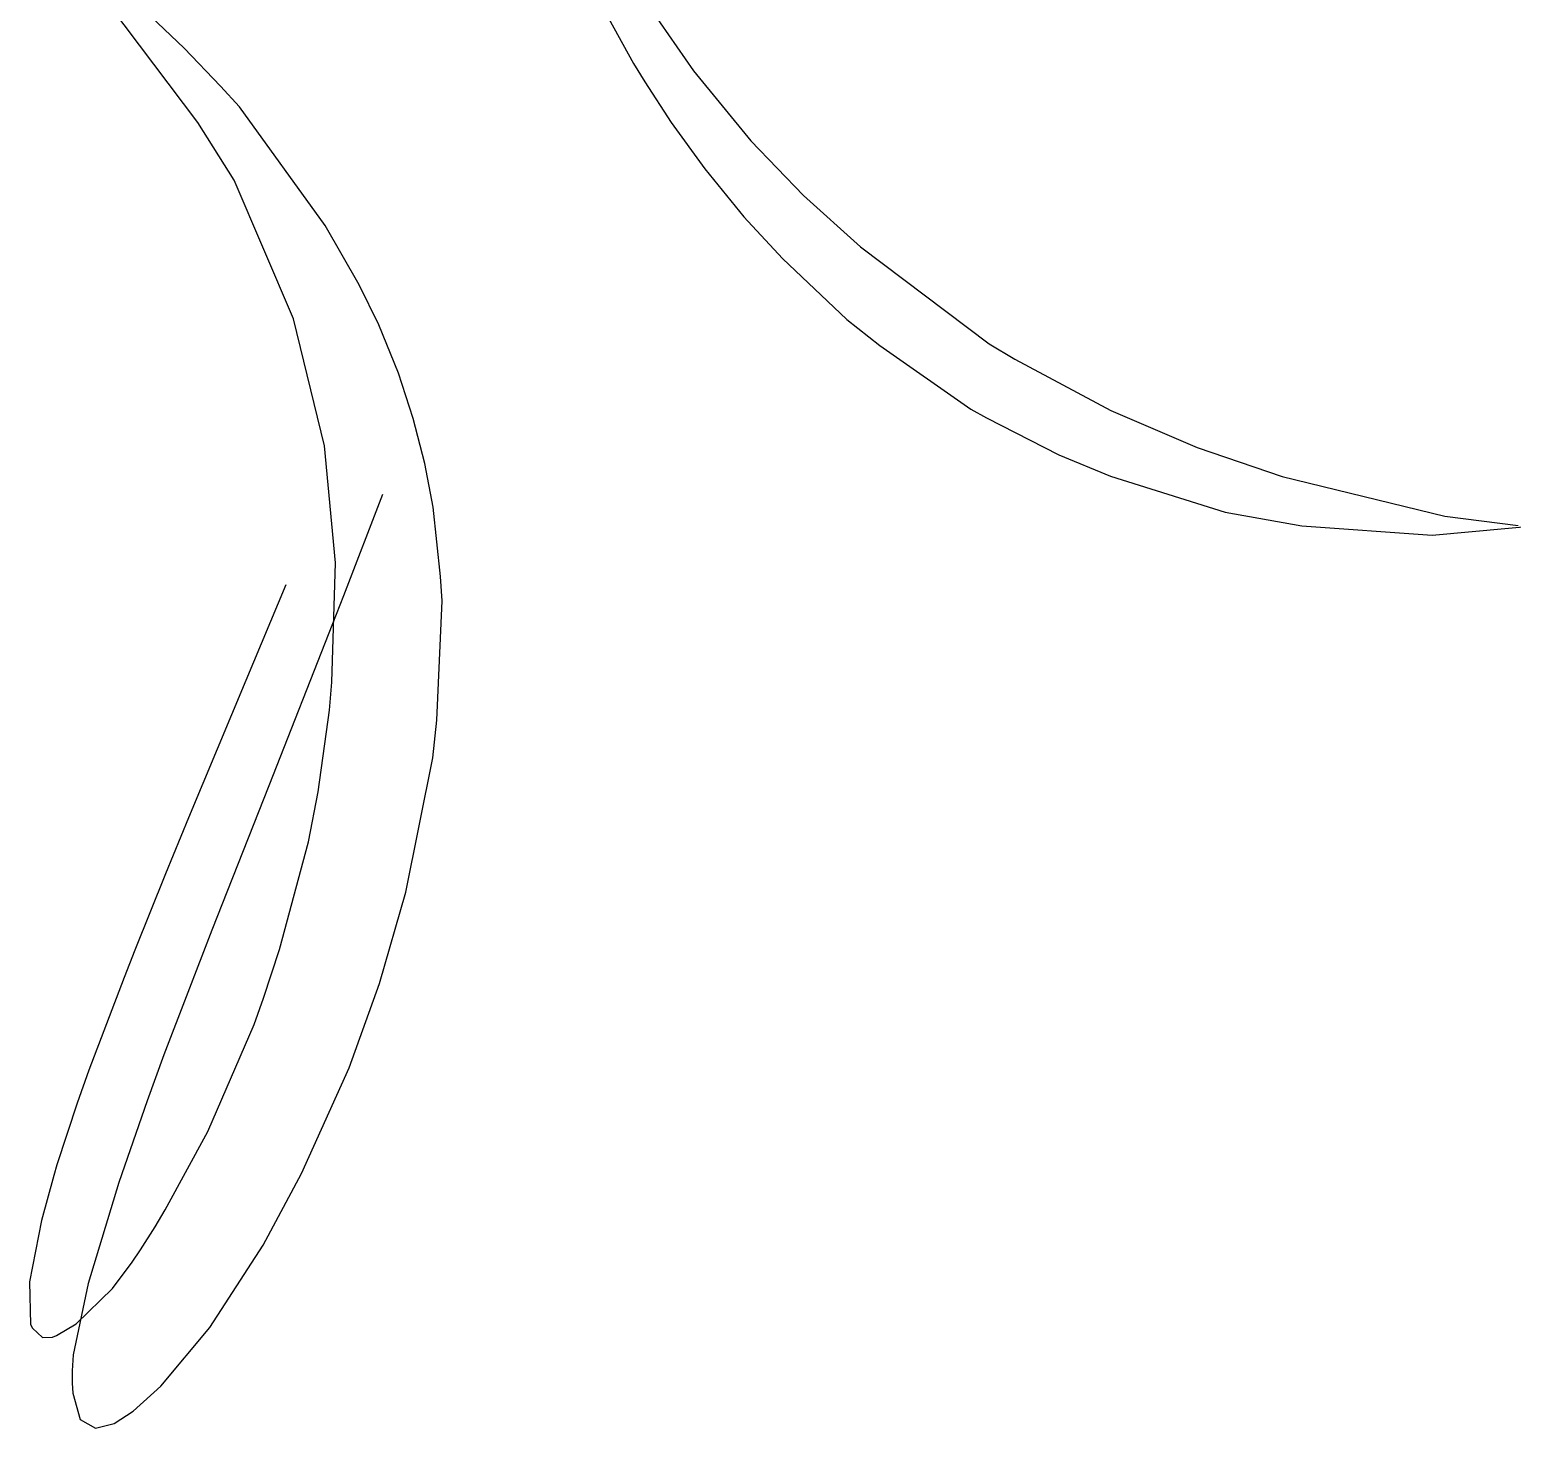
# Model space of a CAD drawing. Header units: metres. Extents: x -307 to 280, y -97 to 158.
# Drawn here: x -5.71 to 7.36, y -27.42 to -15.1 of the extents above; entities that cross this region are included whole.
import ezdxf

# ---------------------------------------------------------------- set-up
doc = ezdxf.new("R2010")
doc.units = ezdxf.units.M

msp = doc.modelspace()

# ---------------------------------------------------------------- linework, layer by layer
for p, q in [((-4.344, -15.262, -1318.616), (-5.138, -14.506, -1318.255)), ((-4.224, -15.917, -1319.3), (-5, -14.889, -1318.82)), ((-0.299, -14.824, -1335.589), (0.143, -15.462, -1335.125)), ((-0.652, -14.913, -1335.215), (-0.385, -15.398, -1334.822)), ((-4.024, -15.596, -1318.778), (-4.344, -15.262, -1318.616)), ((-0.385, -15.398, -1334.822), (-0.286, -15.56, -1334.689)), ((0.143, -15.462, -1335.125), (0.647, -16.077, -1334.676)), ((-3.857, -15.779, -1318.869), (-4.024, -15.596, -1318.778)), ((-0.286, -15.56, -1334.689), (-0.053, -15.917, -1334.394)), ((-3.102, -16.825, -1319.371), (-3.857, -15.779, -1318.869)), ((-3.906, -16.425, -1319.53), (-4.224, -15.917, -1319.3)), ((-0.053, -15.917, -1334.394), (0.242, -16.325, -1334.051)), ((0.647, -16.077, -1334.676), (1.113, -16.561, -1334.318)), ((0.242, -16.325, -1334.051), (0.587, -16.748, -1333.689)), ((-3.381, -17.647, -1320.036), (-3.906, -16.425, -1319.53)), ((1.113, -16.561, -1334.318), (1.615, -17.013, -1333.979)), ((-2.802, -17.348, -1319.611), (-3.102, -16.825, -1319.371)), ((0.587, -16.748, -1333.689), (0.926, -17.114, -1333.366)), ((0.926, -17.114, -1333.366), (1.495, -17.651, -1332.877)), ((1.615, -17.013, -1333.979), (2.748, -17.867, -1333.323)), ((-2.63, -17.698, -1319.765), (-2.802, -17.348, -1319.611)), ((-3.11, -18.766, -1320.441), (-3.381, -17.647, -1320.036)), ((-2.456, -18.126, -1319.946), (-2.63, -17.698, -1319.765)), ((1.495, -17.651, -1332.877), (1.784, -17.882, -1332.656)), ((1.784, -17.882, -1332.656), (2.587, -18.441, -1332.092)), ((2.748, -17.867, -1333.323), (2.975, -18.001, -1333.215)), ((2.975, -18.001, -1333.215), (3.821, -18.454, -1332.839)), ((-2.326, -18.523, -1320.105), (-2.456, -18.126, -1319.946)), ((-2.224, -18.921, -1320.256), (-2.326, -18.523, -1320.105)), ((2.587, -18.441, -1332.092), (2.726, -18.519, -1332.005)), ((2.726, -18.519, -1332.005), (3.363, -18.845, -1331.628)), ((3.821, -18.454, -1332.839), (4.583, -18.779, -1332.546)), ((-3.012, -19.796, -1320.767), (-3.11, -18.766, -1320.441)), ((4.583, -18.779, -1332.546), (5.332, -19.034, -1332.292)), ((-2.151, -19.305, -1320.394), (-2.224, -18.921, -1320.256)), ((3.363, -18.845, -1331.628), (3.817, -19.031, -1331.384)), ((3.817, -19.031, -1331.384), (4.827, -19.349, -1330.889)), ((5.332, -19.034, -1332.292), (6.764, -19.386, -1331.867)), ((-2.597, -19.194, -1339.42), (-2.941, -20.086, -1338.528)), ((-2.086, -19.916, -1320.595), (-2.151, -19.305, -1320.394)), ((4.827, -19.349, -1330.889), (5.503, -19.47, -1330.599)), ((6.653, -19.551, -1330.15), (7.861, -19.442, -1329.732)), ((6.764, -19.386, -1331.867), (7.411, -19.468, -1331.705)), ((5.503, -19.47, -1330.599), (6.653, -19.551, -1330.15)), ((-3.044, -20.848, -1321.066), (-3.012, -19.796, -1320.767)), ((-3.45, -19.991, -1338.028), (-3.801, -20.831, -1337.062)), ((-2.072, -20.13, -1320.662), (-2.086, -19.916, -1320.595)), ((-2.941, -20.086, -1338.528), (-3.038, -20.332, -1338.268)), ((-2.119, -21.183, -1320.956), (-2.072, -20.13, -1320.662)), ((-3.038, -20.332, -1338.268), (-3.6, -21.761, -1336.684)), ((-3.801, -20.831, -1337.062), (-4.307, -22.043, -1335.551)), ((-3.064, -21.094, -1321.133), (-3.044, -20.848, -1321.066)), ((-3.165, -21.812, -1321.325), (-3.064, -21.094, -1321.133)), ((-2.153, -21.515, -1321.044), (-2.119, -21.183, -1320.956)), ((-2.392, -22.697, -1321.341), (-2.153, -21.515, -1321.044)), ((-3.6, -21.761, -1336.684), (-4.103, -23.033, -1335.096)), ((-3.25, -22.254, -1321.443), (-3.165, -21.812, -1321.325)), ((-4.307, -22.043, -1335.551), (-4.509, -22.535, -1334.876)), ((-3.506, -23.201, -1321.719), (-3.25, -22.254, -1321.443)), ((-4.509, -22.535, -1334.876), (-4.781, -23.208, -1333.899)), ((-2.625, -23.502, -1321.551), (-2.392, -22.697, -1321.341)), ((-4.103, -23.033, -1335.096), (-4.524, -24.131, -1333.555)), ((-4.781, -23.208, -1333.899), (-4.875, -23.448, -1333.528)), ((-3.646, -23.631, -1321.858), (-3.506, -23.201, -1321.719)), ((-4.875, -23.448, -1333.528), (-5.186, -24.265, -1332.199)), ((-2.892, -24.245, -1321.767), (-2.625, -23.502, -1321.551)), ((-3.728, -23.863, -1321.938), (-3.646, -23.631, -1321.858)), ((-4.138, -24.805, -1322.373), (-3.728, -23.863, -1321.938)), ((-4.524, -24.131, -1333.555), (-4.672, -24.534, -1332.926)), ((-5.186, -24.265, -1332.199), (-5.288, -24.555, -1331.677)), ((-3.311, -25.176, -1322.117), (-2.892, -24.245, -1321.767)), ((-5.288, -24.555, -1331.677), (-5.467, -25.1, -1330.628)), ((-4.672, -24.534, -1332.926), (-4.922, -25.256, -1331.724)), ((-4.512, -25.494, -1322.854), (-4.138, -24.805, -1322.373)), ((-5.495, -25.194, -1330.43), (-5.602, -25.588, -1329.555)), ((-5.467, -25.1, -1330.628), (-5.495, -25.194, -1330.43)), ((-3.648, -25.808, -1322.439), (-3.311, -25.176, -1322.117)), ((-4.922, -25.256, -1331.724), (-5.191, -26.143, -1330.043)), ((-5.602, -25.588, -1329.555), (-5.707, -26.129, -1328.144)), ((-4.601, -25.645, -1322.982), (-4.512, -25.494, -1322.854)), ((-4.73, -25.847, -1323.182), (-4.601, -25.645, -1322.982)), ((-4.803, -25.956, -1323.303), (-4.73, -25.847, -1323.182)), ((-4.119, -26.533, -1323.019), (-3.648, -25.808, -1322.439)), ((-4.977, -26.188, -1323.631), (-4.803, -25.956, -1323.303)), ((-5.707, -26.129, -1328.144), (-5.7, -26.505, -1326.748)), ((-5.191, -26.143, -1330.043), (-5.323, -26.774, -1328.564)), ((-5.296, -26.501, -1324.474), (-4.977, -26.188, -1323.631)), ((-5.7, -26.505, -1326.748), (-5.682, -26.538, -1326.54)), ((-5.469, -26.603, -1325.122), (-5.296, -26.501, -1324.474)), ((-5.682, -26.538, -1326.54), (-5.595, -26.619, -1325.771)), ((-5.595, -26.619, -1325.771), (-5.507, -26.617, -1325.288)), ((-5.507, -26.617, -1325.288), (-5.469, -26.603, -1325.122)), ((-4.55, -27.048, -1323.768), (-4.119, -26.533, -1323.019)), ((-5.323, -26.774, -1328.564), (-5.333, -26.913, -1328.154)), ((-5.333, -26.913, -1328.154), (-5.333, -27.021, -1327.798)), ((-5.333, -27.021, -1327.798), (-5.326, -27.109, -1327.477)), ((-5.326, -27.109, -1327.477), (-5.261, -27.342, -1326.405)), ((-4.795, -27.27, -1324.337), (-4.55, -27.048, -1323.768)), ((-4.961, -27.378, -1324.832), (-4.795, -27.27, -1324.337)), ((-5.261, -27.342, -1326.405), (-5.127, -27.42, -1325.509)), ((-5.127, -27.42, -1325.509), (-4.961, -27.378, -1324.832))]:
    msp.add_line(p, q)

doc.saveas('drawing.dxf')
